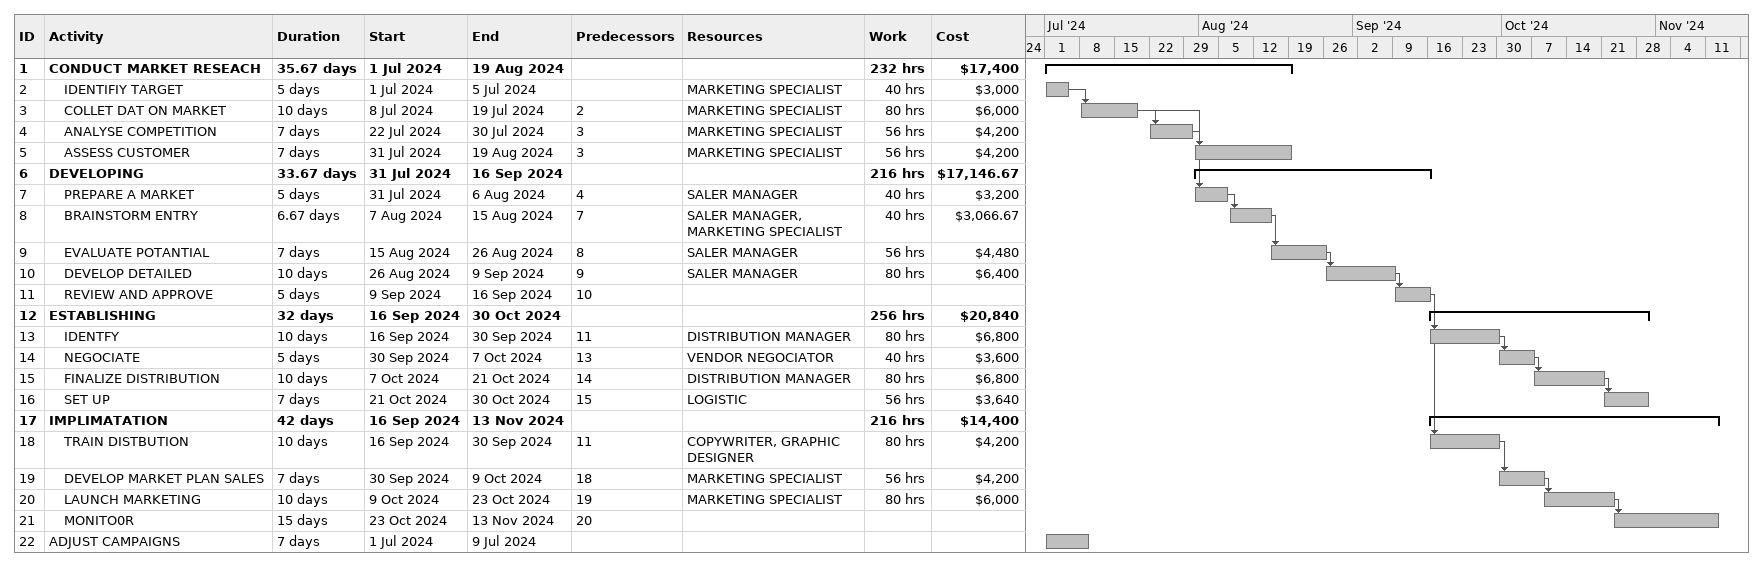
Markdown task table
| ID | Level | Task | Duration | Start | Finish | Predecessors | Resources | Work (h) | Cost ($) |
|---|---|---|---|---|---|---|---|---|---|
| 1 | 1 | **CONDUCT MARKET RESEACH** | 35.67d | 2024-07-01 | 2024-08-19 |  |  | 232 | 17400 |
| 2 | 2 | IDENTIFIY TARGET | 5d | 2024-07-01 | 2024-07-05 |  | MARKETING SPECIALIST | 40 | 3000 |
| 3 | 2 | COLLET DAT ON MARKET | 10d | 2024-07-08 | 2024-07-19 | 2 | MARKETING SPECIALIST | 80 | 6000 |
| 4 | 2 | ANALYSE COMPETITION | 7d | 2024-07-22 | 2024-07-30 | 3 | MARKETING SPECIALIST | 56 | 4200 |
| 5 | 2 | ASSESS CUSTOMER | 7d | 2024-07-31 | 2024-08-19 | 3 | MARKETING SPECIALIST | 56 | 4200 |
| 6 | 1 | **DEVELOPING** | 33.67d | 2024-07-31 | 2024-09-16 |  |  | 216 | 17146.67 |
| 7 | 2 | PREPARE A MARKET | 5d | 2024-07-31 | 2024-08-06 | 4 | SALER MANAGER | 40 | 3200 |
| 8 | 2 | BRAINSTORM ENTRY | 6.67d | 2024-08-07 | 2024-08-15 | 7 | SALER MANAGER, MARKETING SPECIALIST | 40 | 3066.67 |
| 9 | 2 | EVALUATE POTANTIAL | 7d | 2024-08-15 | 2024-08-26 | 8 | SALER MANAGER | 56 | 4480 |
| 10 | 2 | DEVELOP DETAILED | 10d | 2024-08-26 | 2024-09-09 | 9 | SALER MANAGER | 80 | 6400 |
| 11 | 2 | REVIEW AND APPROVE | 5d | 2024-09-09 | 2024-09-16 | 10 |  |  |  |
| 12 | 1 | **ESTABLISHING** | 32d | 2024-09-16 | 2024-10-30 |  |  | 256 | 20840 |
| 13 | 2 | IDENTFY | 10d | 2024-09-16 | 2024-09-30 | 11 | DISTRIBUTION MANAGER | 80 | 6800 |
| 14 | 2 | NEGOCIATE | 5d | 2024-09-30 | 2024-10-07 | 13 | VENDOR NEGOCIATOR | 40 | 3600 |
| 15 | 2 | FINALIZE DISTRIBUTION | 10d | 2024-10-07 | 2024-10-21 | 14 | DISTRIBUTION MANAGER | 80 | 6800 |
| 16 | 2 | SET UP | 7d | 2024-10-21 | 2024-10-30 | 15 | LOGISTIC | 56 | 3640 |
| 17 | 1 | **IMPLIMATATION** | 42d | 2024-09-16 | 2024-11-13 |  |  | 216 | 14400 |
| 18 | 2 | TRAIN DISTBUTION | 10d | 2024-09-16 | 2024-09-30 | 11 | COPYWRITER, GRAPHIC DESIGNER | 80 | 4200 |
| 19 | 2 | DEVELOP MARKET PLAN SALES | 7d | 2024-09-30 | 2024-10-09 | 18 | MARKETING SPECIALIST | 56 | 4200 |
| 20 | 2 | LAUNCH MARKETING | 10d | 2024-10-09 | 2024-10-23 | 19 | MARKETING SPECIALIST | 80 | 6000 |
| 21 | 2 | MONITO0R | 15d | 2024-10-23 | 2024-11-13 | 20 |  |  |  |
| 22 | 1 | ADJUST CAMPAIGNS | 7d | 2024-07-01 | 2024-07-09 |  |  |  |  |
